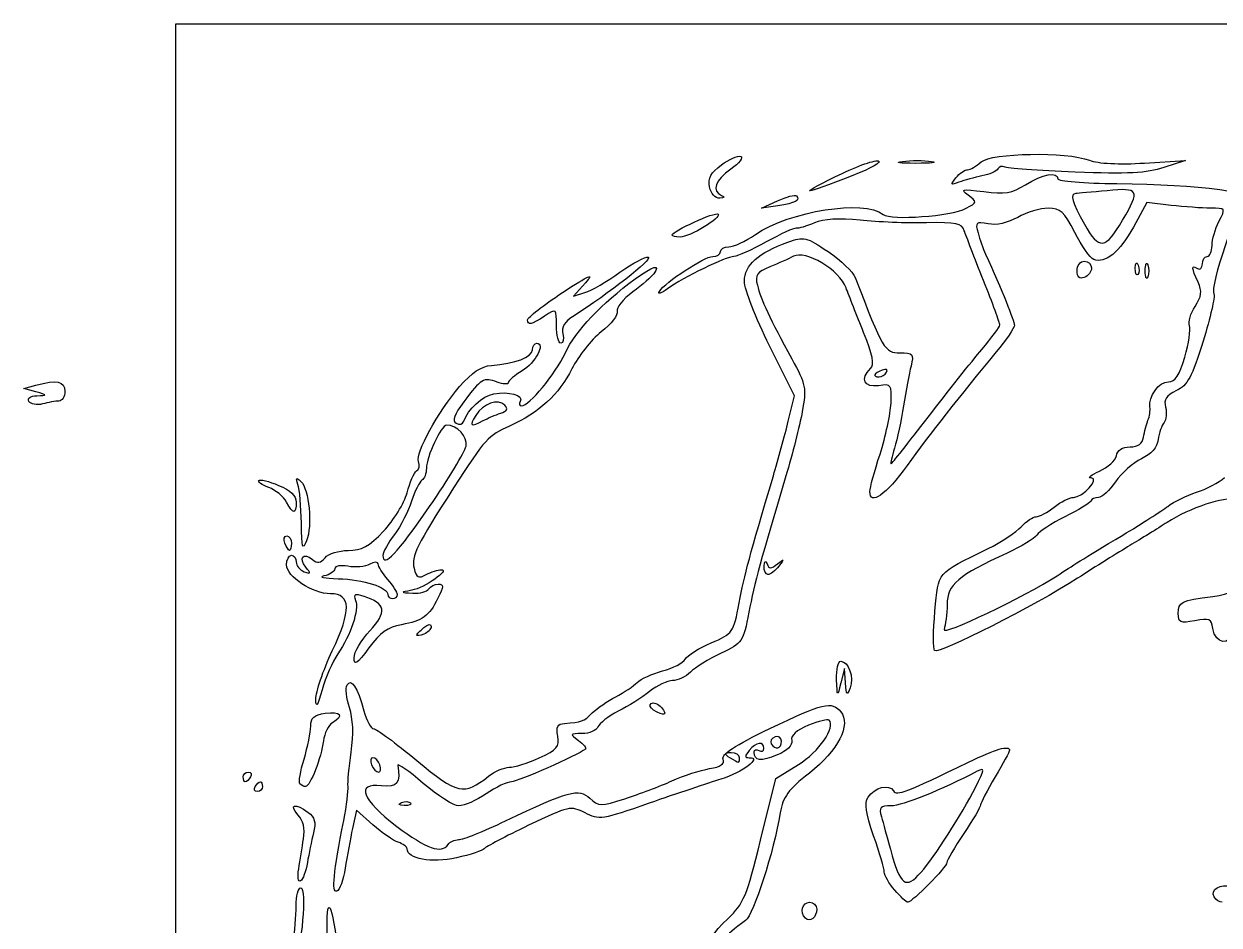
# Model space of a CAD drawing. Extents: x 59 to 440, y 155 to 814.
# Drawn here: x 100.5 to 318.3, y 650 to 814.2 of the extents above; entities that cross this region are included whole.
import ezdxf

# ---------------------------------------------------------------- set-up
doc = ezdxf.new("R2010")
doc.units = 0
doc.layers.add('Layer_1', color=7, linetype='CONTINUOUS')

msp = doc.modelspace()

# ---------------------------------------------------------------- linework, layer by layer
at = {"layer": 'Layer_1', "color": 7}
for points in [[(128.175231, 814.186699), (439.986254, 814.186699), (439.986254, 502.375676), (128.175231, 502.375676)], [(225.42501, 784.484983)], [(270.309155, 786.142826)], [(300.686258, 778.420278)], [(218.600878, 775.706074)], [(292.378932, 769.207765)], [(304.813984, 769.181119)], [(197.521435, 759.180832)], [(257.679479, 750.726714)], [(101.393785, 745.389499)], [(184.13913, 741.88866)], [(148.313571, 727.0635)], [(174.376695, 726.216177)], [(151.026678, 723.216855)], [(148.01845, 719.555871)], [(235.358229, 715.383899)], [(168.537209, 710.199218)], [(172.050449, 702.787983)], [(248.56734, 694.743738)], [(215.213462, 689.157717)], [(238.509269, 683.462316)], [(165.341594, 679.154508)], [(140.431283, 676.95783)], [(142.627059, 675.2012)], [(150.778171, 675.686823)], [(169.250834, 672.287975)], [(150.545075, 660.226263)], [(263.965935, 659.611273)], [(259.161548, 656.324308)], [(242.876928, 651.218003)]]:
    msp.add_lwpolyline(points, close=True, dxfattribs=at)
for points in [[(260.555944, 789.138697), (260.555944, 789.139655)], [(304.675285, 788.830971), (312.140948, 789.307764), (308.188517, 788.0019)], [(248.243856, 786.311365), (248.243856, 786.311527)], [(237.859656, 781.038609), (234.849645, 780.582232), (237.806311, 781.951997)], [(309.506372, 781.122762), (305.114825, 781.630858), (302.65183, 777.168156)], [(302.987849, 769.693467), (302.987991, 769.693467)], [(202.791294, 766.995352), (200.595546, 764.57065), (202.715674, 765.22375)], [(239.75786, 741.773307), (240.911586, 746.424485), (236.343722, 755.543585)], [(102.663961, 747.140221), (100.468185, 747.760986), (102.663961, 748.35815)], [(250.177887, 694.085029), (250.01223, 696.719959), (249.341737, 694.085029)], [(153.665053, 691.139072), (153.665212, 691.13922)], [(230.897055, 680.471957), (230.897231, 680.471957)], [(234.710844, 665.415096), (237.484865, 676.674507), (241.631575, 679.231525)], [(164.07326, 668.239673), (161.080455, 670.911653), (160.34898, 667.567023)], [(317.350006, 655.098347), (317.35012, 655.098347)]]:
    msp.add_lwpolyline(points, dxfattribs=at)
for points in [[(274.902914, 789.023872), (276.770585, 790.714077), (290.489641, 790.942102), (294.619861, 789.351517)], [(225.42501, 784.484983), (225.118942, 786.085194), (225.650733, 787.082769), (227.5621, 788.495987)], [(227.5621, 788.495987), (228.961443, 789.530573), (230.550698, 790.22895), (231.093785, 790.047933)], [(231.093785, 790.047933), (231.636872, 789.867026), (230.826875, 788.825489), (229.293434, 787.733708)], [(248.243856, 786.311527), (251.746129, 788.070847), (255.289932, 789.379696), (256.11897, 789.220023)], [(256.11897, 789.220023), (256.948007, 789.060348), (254.873027, 787.860383), (251.507849, 786.553359)], [(262.955548, 788.774306), (260.05714, 788.777708), (258.97731, 788.94328), (260.555944, 789.138697)], [(260.555944, 789.139655), (262.134578, 789.335189), (264.506, 789.331192), (265.825806, 789.129734)], [(265.825806, 789.129734), (267.145577, 788.92924), (265.852451, 788.769391), (262.955548, 788.774306)], [(272.435788, 787.624795), (272.942425, 787.624795), (274.052631, 788.25439), (274.902914, 789.023872)], [(294.619861, 789.351517), (296.225348, 788.733241), (300.047102, 788.535394), (304.675285, 788.830971)], [(229.293434, 787.733708), (226.401069, 785.674162), (225.706411, 783.702221), (227.60356, 782.936722)], [(251.507849, 786.553359), (242.07279, 782.888888), (241.319407, 782.833085), (248.243856, 786.311365)], [(270.309155, 786.142894), (270.972145, 786.957919), (271.929118, 787.624795), (272.435788, 787.624795)], [(275.050602, 786.482223), (273.712107, 786.211997), (271.826476, 785.691825), (270.86034, 785.326005)], [(277.965805, 787.752499), (277.700907, 787.32394), (276.389096, 786.752306), (275.050602, 786.482223)], [(279.1274, 788.111413), (278.75338, 788.342465), (278.230677, 788.181117), (277.965805, 787.752499)], [(292.021767, 787.193578), (285.303912, 787.467121), (279.501418, 787.880237), (279.1274, 788.111413)], [(282.985792, 784.884169), (286.10708, 786.813253), (288.866013, 787.322245), (288.866013, 785.969014)], [(308.188517, 788.0019), (305.11131, 786.985175), (301.531493, 786.806215), (292.021767, 787.193578)], [(227.266821, 782.424377), (226.416937, 782.383218), (225.66621, 783.223206), (225.42501, 784.484983)], [(270.86034, 785.326005), (269.299267, 784.734953), (269.23792, 784.825875), (270.309155, 786.142826)], [(272.555983, 782.960627), (271.03896, 784.081488), (271.339815, 784.150603), (275.416481, 783.617508)], [(275.416481, 783.617508), (279.198065, 783.12299), (280.484444, 783.338323), (282.985792, 784.884169)], [(288.866013, 785.969014), (288.866013, 785.541348), (293.707729, 785.141303), (299.625335, 785.080091)], [(300.686258, 778.420278), (303.936803, 783.966926), (303.732482, 784.356483), (297.868394, 783.792417)], [(299.625335, 785.080091), (315.072992, 784.920076), (324.035433, 783.70943), (330.178847, 780.952436)], [(227.60356, 782.936722), (228.300443, 782.655554), (228.17742, 782.468393), (227.266821, 782.424377)], [(233.758752, 775.793285), (240.104758, 780.10554), (253.53595, 782.232174), (257.038889, 779.479364)], [(237.806311, 781.951997), (239.432482, 782.705381), (240.980511, 783.104264), (241.246378, 782.838397)], [(241.246378, 782.838397), (242.037269, 782.047468), (241.04886, 781.522177), (237.859656, 781.038609)], [(272.15013, 780.583465), (274.197257, 781.679064), (274.207714, 781.74021), (272.555983, 782.960627)], [(292.159361, 783.270442), (291.032391, 783.208363), (291.419887, 781.843348), (293.745543, 777.682264)], [(297.868394, 783.792417), (295.090753, 783.525195), (292.521685, 783.290327), (292.159361, 783.270442)], [(218.600878, 775.706074), (218.600878, 776.421051), (226.493986, 780.024572), (226.984822, 779.533705)], [(257.038889, 779.479364), (258.493139, 778.336526), (269.447148, 779.136883), (272.15013, 780.583465)], [(287.121373, 780.599392), (285.695008, 780.599392), (283.196446, 779.851519), (281.569014, 778.937471)], [(291.961077, 776.166568), (290.026913, 779.983475), (289.35445, 780.599392), (287.121373, 780.599392)], [(316.700334, 780.607029), (315.159024, 780.610431), (311.921717, 780.843382), (309.506372, 781.122762)], [(322.990469, 781.476834), (321.69223, 781.476834), (316.482321, 766.291765), (317.317124, 764.941054)], [(318.242806, 778.184053), (319.491156, 780.577152), (319.476954, 780.59946), (316.700334, 780.607029)], [(226.984822, 779.533705), (227.656375, 778.862183), (221.815777, 775.328539), (220.034282, 775.328539)], [(244.511359, 777.907205), (243.062155, 777.299085), (241.566644, 776.869829), (241.188009, 776.953284)], [(252.8553, 778.405277), (248.978441, 778.817903), (246.300687, 778.658241), (244.511359, 777.907205)], [(264.936742, 777.940234), (261.431912, 777.861884), (255.995274, 778.071025), (252.8553, 778.405277)], [(271.837522, 776.486117), (271.385226, 777.852961), (270.391904, 778.062263), (264.936742, 777.940234)], [(276.174867, 777.741055), (273.953392, 778.165696), (273.791597, 778.022563), (274.331594, 776.109339)], [(281.569014, 778.937471), (279.728731, 777.903815), (277.689436, 777.451518), (276.174867, 777.741055)], [(293.745543, 777.682264), (296.400047, 772.932818), (297.541531, 773.054215), (300.686258, 778.420278)], [(316.97742, 773.792493), (316.980057, 774.879395), (317.54982, 776.855616), (318.242806, 778.184053)], [(220.034282, 775.328539), (219.24591, 775.328539), (218.600878, 775.498504), (218.600878, 775.706074)], [(228.937037, 773.571974), (229.791036, 773.571974), (231.960824, 774.571572), (233.758752, 775.793285)], [(241.188009, 776.953284), (240.809377, 777.036594), (238.360476, 775.914815), (235.746028, 774.460168)], [(239.701329, 774.435569), (242.608232, 775.470719), (243.052228, 775.364757), (247.015531, 772.689957)], [(275.346071, 767.404261), (273.706954, 771.521094), (272.128119, 775.60795), (271.837522, 776.486117)], [(274.331594, 776.109339), (274.657246, 774.955845), (275.280568, 773.221586), (275.716962, 772.255451)], [(295.420507, 771.268238), (294.75326, 771.524178), (293.196529, 773.728523), (291.961077, 776.166568)], [(302.65183, 777.168156), (300.109039, 772.560754), (297.53178, 770.458056), (295.420507, 771.268238)], [(227.384294, 772.693642), (227.384294, 773.176711), (228.083034, 773.571974), (228.937037, 773.571974)], [(235.746028, 774.460168), (233.131578, 773.005518), (230.477097, 771.811492), (229.847136, 771.806778)], [(231.775855, 767.30089), (231.775855, 770.2229), (234.331149, 772.523215), (239.701329, 774.435569)], [(316.093691, 771.816302), (316.576743, 771.816302), (316.974444, 772.70559), (316.97742, 773.792493)], [(214.257781, 771.65278), (215.114936, 771.366963), (206.922169, 764.92804), (200.723817, 761.01586)], [(209.074663, 768.922211), (211.406049, 770.597116), (213.738466, 771.825898), (214.257781, 771.65278)], [(216.268089, 765.436241), (217.302344, 767.123257), (224.464609, 771.815344), (226.005531, 771.815344)], [(229.847136, 771.806778), (228.420737, 771.796857), (220.657893, 768.010422), (217.760349, 765.912436)], [(226.005531, 771.815344), (226.763861, 771.815344), (227.384294, 772.210576), (227.384294, 772.693642)], [(240.710014, 771.838444), (239.90239, 771.406464), (237.972076, 770.542075), (236.42043, 769.917557)], [(250.279948, 766.107292), (249.075765, 769.348879), (242.933216, 773.02749), (240.710014, 771.838444)], [(247.015531, 772.689957), (249.336196, 771.123739), (251.557404, 769.00172), (251.951539, 767.974303)], [(275.716962, 772.255451), (278.660815, 765.73762), (280.961297, 760.046516), (280.961297, 759.281581)], [(315.215376, 770.447001), (315.215376, 771.200118), (315.610611, 771.816302), (316.093691, 771.816302)], [(198.619325, 765.218937), (203.541191, 768.466134), (204.488507, 768.869464), (202.791294, 766.995352)], [(202.715674, 765.22375), (203.881751, 765.582962), (206.743309, 767.247276), (209.074663, 768.922211)], [(211.856457, 767.707889), (215.156701, 770.119112), (216.502699, 770.499371), (215.259344, 768.669211)], [(236.42043, 769.917557), (234.02086, 768.951788), (233.677911, 768.451028), (234.125459, 766.566391)], [(292.378932, 769.207765), (292.378932, 770.15916), (292.971487, 770.936842), (293.696419, 770.936842)], [(293.696419, 767.984292), (292.800274, 767.640416), (292.378932, 768.031773), (292.378932, 769.207765)], [(293.696419, 770.936842), (294.421011, 770.936842), (295.013849, 770.386255), (295.013849, 769.713338)], [(295.013849, 769.713338), (295.013849, 769.040422), (294.421011, 768.262343), (293.696419, 767.984292)], [(303.449187, 768.540668), (303.157389, 768.248878), (302.949751, 768.767723), (302.987849, 769.693467)], [(302.987991, 769.693467), (303.030227, 770.716633), (303.23829, 770.924772), (303.518636, 770.224105)], [(303.518636, 770.224105), (303.772337, 769.590094), (303.741156, 768.832529), (303.449187, 768.540668)], [(304.813984, 769.181119), (304.813984, 770.388789), (305.013543, 770.882845), (305.256983, 770.279009)], [(305.256983, 768.08323), (305.013203, 767.479394), (304.813984, 767.973359), (304.813984, 769.181119)], [(305.256983, 770.279009), (305.500762, 769.675175), (305.500762, 768.687063), (305.256983, 768.08323)], [(314.428365, 767.135602), (313.229254, 769.767412), (313.208986, 770.317603), (314.33709, 769.620521)], [(314.33709, 769.620521), (314.82017, 769.322089), (315.215376, 769.693881), (315.215376, 770.447001)], [(199.133303, 754.24896), (201.032776, 758.265406), (205.722405, 763.226201), (211.856457, 767.707889)], [(215.259344, 768.669211), (214.923302, 768.174591), (213.189741, 766.67493), (211.40695, 765.3366)], [(236.343722, 755.543585), (233.831384, 760.5591), (231.775855, 765.849895), (231.775855, 767.30089)], [(251.951539, 767.974303), (256.962073, 754.913228), (257.355513, 754.249141), (260.082992, 754.249141)], [(278.326307, 759.333305), (278.326307, 759.655307), (276.985188, 763.287398), (275.346071, 767.404261)], [(313.892646, 762.709518), (315.094791, 764.544291), (315.202734, 765.436003), (314.428365, 767.135602)], [(192.251574, 760.268432), (192.251574, 760.680626), (195.117083, 762.908363), (198.619325, 765.218937)], [(211.40695, 765.3366), (209.624193, 763.998304), (208.352588, 762.415954), (208.581177, 761.820284)], [(217.760349, 765.912436), (216.573262, 765.052926), (215.90174, 764.838646), (216.268089, 765.436241)], [(234.125459, 766.566391), (234.727569, 764.030718), (236.445826, 760.356899), (240.391565, 753.168677)], [(253.496273, 757.92901), (252.265632, 760.97785), (250.818287, 764.658088), (250.279948, 766.107292)], [(317.317124, 764.941054), (317.55892, 764.549841), (316.671165, 760.699619), (315.344381, 756.38497)], [(197.521435, 759.180832), (197.521435, 762.353626), (197.519709, 762.354887), (195.35656, 760.937451)], [(312.856384, 759.188965), (312.598432, 759.861547), (313.064447, 761.44578), (313.892646, 762.709518)], [(195.35656, 760.937451), (192.90746, 759.332738), (192.251574, 759.191423), (192.251574, 760.268432)], [(200.723817, 761.01586), (198.951681, 759.897369), (198.348511, 758.931497), (198.665402, 757.719746)], [(208.581177, 761.820284), (208.809904, 761.224615), (207.501676, 759.535021), (205.674372, 758.065567)], [(198.31754, 756.005737), (197.879686, 756.005737), (197.521435, 757.434526), (197.521435, 759.180832)], [(205.674372, 758.065567), (203.847066, 756.596149), (201.445172, 753.575678), (200.336791, 751.35344)], [(275.032636, 754.866091), (276.844139, 757.000891), (278.326307, 759.011139), (278.326307, 759.333305)], [(280.961297, 759.281581), (280.961297, 758.787593), (279.479163, 756.600542), (277.667657, 754.42146)], [(312.00857, 753.473183), (312.732964, 755.944291), (313.11445, 758.516414), (312.856384, 759.188965)], [(193.925979, 756.005771), (195.590225, 756.005771), (193.68665, 752.401817), (191.267478, 750.972864)], [(193.129906, 754.783529), (193.129906, 755.455748), (193.488157, 756.005771), (193.925979, 756.005771)], [(198.665402, 757.719746), (198.912044, 756.777047), (198.755374, 756.005737), (198.31754, 756.005737)], [(254.733752, 751.385588), (255.481625, 752.133458), (255.169551, 753.783565), (253.496273, 757.92901)], [(315.344381, 756.38497), (313.326312, 749.822426), (312.531335, 748.346666), (310.480526, 747.356097)], [(185.664263, 751.953305), (189.947605, 752.268668), (193.129906, 753.474943), (193.129906, 754.783529)], [(191.149007, 744.587569), (192.555853, 744.587569), (197.251092, 750.269027), (199.133303, 754.24896)], [(260.082992, 754.249141), (262.520476, 754.249141), (262.67603, 754.06523), (262.124844, 751.833802)], [(277.667657, 754.42146), (270.933024, 746.320312), (265.474046, 739.360721), (261.423706, 733.712258)], [(265.227041, 742.516333), (268.80859, 747.173886), (273.22113, 752.731291), (275.032636, 754.866091)], [(179.869442, 748.101711), (182.10496, 750.689402), (183.800143, 751.816106), (185.664263, 751.953305)], [(240.391565, 753.168677), (242.979622, 748.453884), (243.100689, 747.841584), (242.301895, 743.507286)], [(262.124844, 751.833802), (261.796867, 750.505365), (261.186361, 747.244624), (260.768591, 744.587753)], [(309.031852, 748.980238), (310.271244, 748.980238), (311.025033, 750.117966), (312.00857, 753.473183)], [(102.663961, 748.35815), (106.49232, 749.399241), (107.933822, 749.08866), (107.933822, 747.222647)], [(186.688857, 748.923494), (184.265342, 749.844916), (183.773322, 749.551861), (180.605486, 745.300287)], [(191.267478, 750.972864), (189.876467, 750.151162), (188.738342, 749.178621), (188.738342, 748.811639)], [(200.336791, 751.35344), (198.014499, 746.697274), (194.273878, 743.256709), (188.972779, 740.900934)], [(256.191157, 748.26324), (253.576542, 747.879494), (252.829069, 749.480936), (254.733752, 751.385588)], [(256.852998, 751.071886), (255.331395, 750.488003), (255.053013, 749.858474), (256.316386, 749.858474)], [(256.316386, 749.858474), (256.770938, 749.858474), (257.384333, 750.24919), (257.679479, 750.726714)], [(257.679479, 750.726714), (257.987205, 751.224589), (257.634663, 751.371846), (256.852998, 751.071886)], [(102.831687, 746.431886), (104.818853, 746.517521), (104.815483, 746.531807), (102.663961, 747.140221)], [(107.933822, 747.222647), (107.933822, 746.256512), (107.439769, 745.460637), (106.835933, 745.454032)], [(172.394872, 734.417342), (171.792309, 735.987611), (175.898622, 743.505429), (179.869442, 748.101711)], [(186.0988, 746.792943), (188.806759, 747.301473), (191.573014, 746.499492), (190.895051, 745.402629)], [(188.738342, 748.811639), (188.738342, 748.444691), (187.816093, 748.495281), (186.688857, 748.923494)], [(258.481979, 745.069255), (258.642306, 748.492889), (258.558004, 748.610634), (256.191157, 748.26324)], [(305.656072, 744.359193), (305.347691, 746.279847), (307.320265, 748.980238), (309.031852, 748.980238)], [(310.480526, 747.356097), (308.620658, 746.457749), (308.145458, 745.726938), (308.511383, 744.327729)], [(101.39377, 745.389499), (101.038034, 745.965085), (101.609147, 746.379105), (102.831687, 746.431886)], [(103.860975, 744.938365), (102.82858, 744.661165), (101.718343, 744.864324), (101.393785, 745.389499)], [(106.835933, 745.454032), (106.232094, 745.447513), (104.893367, 745.215355), (103.860975, 744.938365)], [(180.605486, 745.300287), (178.881985, 742.987202), (178.491796, 741.875136), (179.241177, 741.411986)], [(180.631429, 741.785375), (181.361443, 743.975436), (184.00926, 746.400569), (186.0988, 746.792943)], [(188.095303, 744.703736), (186.839169, 745.959906), (184.159174, 745.017106), (182.800131, 742.84092)], [(190.895051, 745.402629), (190.617851, 744.954352), (190.732399, 744.587569), (191.149007, 744.587569)], [(256.475015, 735.805596), (257.487194, 738.94557), (258.390323, 743.114222), (258.481979, 745.069255)], [(182.800131, 742.84092), (181.577962, 740.883917), (181.869146, 740.676841), (184.13913, 741.88866)], [(184.13913, 741.88866), (184.977969, 742.336475), (186.422029, 742.942301), (187.348161, 743.234924)], [(187.348161, 743.234924), (188.540827, 743.611754), (188.758791, 744.040247), (188.095303, 744.703736)], [(242.301895, 743.507286), (241.832869, 740.962094), (240.500248, 735.717793), (239.34058, 731.853218)], [(260.768591, 744.587753), (260.350818, 741.930857), (259.612705, 738.472533), (259.128377, 736.90253)], [(305.304576, 741.953789), (305.59405, 742.678393), (305.752224, 743.760802), (305.656072, 744.359193)], [(308.511383, 744.327729), (308.776706, 743.313359), (308.652832, 742.067657), (308.236139, 741.559428)], [(177.494899, 741.074462), (176.515067, 741.074462), (173.80707, 735.286116), (173.80707, 733.191715)], [(181.039346, 737.220875), (181.39394, 738.93983), (179.430548, 741.074462), (177.494899, 741.074462)], [(188.972779, 740.900934), (185.035603, 739.151306), (184.565109, 738.632254), (178.779688, 729.656294)], [(179.241177, 741.411986), (179.818438, 741.055229), (180.44405, 741.223114), (180.631429, 741.785375)], [(237.040041, 731.85226), (237.900314, 734.750666), (239.123353, 739.215159), (239.75786, 741.773307)], [(258.481454, 734.048039), (258.60992, 734.048039), (261.645494, 737.858772), (265.227041, 742.516333)], [(304.4916, 738.87971), (304.649206, 739.845845), (305.015131, 741.229189), (305.304576, 741.953789)], [(308.236139, 741.559428), (307.819587, 741.05123), (307.342063, 739.647337), (307.175017, 738.439637)], [(302.033594, 737.106148), (303.516369, 737.11607), (304.295839, 737.680107), (304.4916, 738.87971)], [(307.175017, 738.439637), (306.976876, 737.005836), (305.91343, 735.786712), (304.11102, 734.926405)], [(174.376695, 726.216177), (177.830643, 731.248288), (180.828842, 736.200397), (181.039346, 737.220875)], [(259.128377, 736.90253), (258.644047, 735.332559), (258.35292, 734.048039), (258.481454, 734.048039)], [(299.55498, 735.493521), (299.751987, 736.516191), (300.642066, 737.095295), (302.033594, 737.106148)], [(172.035969, 732.721592), (172.484813, 732.999104), (172.646325, 733.762089), (172.394872, 734.417342)], [(254.623343, 728.998696), (254.629862, 729.602529), (255.462837, 732.665656), (256.475015, 735.805596)], [(296.472161, 732.690286), (297.998702, 733.354407), (299.385978, 734.615853), (299.55498, 735.493521)], [(304.11102, 734.926405), (302.592869, 734.201804), (300.466942, 732.324404), (299.386658, 730.754436)], [(170.284382, 728.743022), (170.798907, 730.653849), (171.587129, 732.444208), (172.035969, 732.721592)], [(173.80707, 733.191715), (173.80707, 732.270492), (173.440664, 731.290283), (172.992841, 731.013528)], [(230.814765, 708.709022), (231.79066, 713.850415), (232.696845, 717.219306), (237.040041, 731.85226)], [(239.34058, 731.853218), (234.776001, 716.641892), (233.60186, 712.319777), (232.580186, 706.966957)], [(261.423706, 733.712258), (257.596872, 728.375474), (254.595427, 726.295082), (254.623343, 728.998696)], [(294.930624, 731.448425), (294.251896, 731.468268), (294.944797, 732.026203), (296.472161, 732.690286)], [(145.086775, 729.723067), (143.84147, 730.196507), (143.01434, 730.775645), (143.2487, 731.010008)], [(143.2487, 731.010008), (143.483068, 731.244376), (145.118832, 730.832729), (146.883753, 730.095327)], [(148.313571, 727.063571), (147.784136, 728.052812), (146.332077, 729.249593), (145.086775, 729.723067)], [(146.883753, 730.095327), (149.049981, 729.190239), (150.092694, 728.187588), (150.092694, 727.009727)], [(150.402577, 730.243346), (149.9569, 731.504795), (150.073174, 731.631637), (150.941021, 730.830716)], [(151.026678, 723.216855), (150.996149, 726.196524), (150.715202, 729.358441), (150.402577, 730.243346)], [(150.941021, 730.830716), (152.437881, 729.449266), (153.08263, 722.707262), (151.97724, 719.99502)], [(178.779688, 729.656294), (172.014058, 719.159562), (171.031606, 717.160567), (171.574778, 714.996388)], [(172.992841, 731.013528), (172.545007, 730.736668), (171.705614, 729.033653), (171.127514, 727.228854)], [(291.722797, 727.900804), (293.466898, 727.900804), (296.631808, 731.401055), (294.930624, 731.448425)], [(299.386658, 730.754436), (298.306403, 729.184465), (296.9136, 727.899914), (296.291509, 727.899914)], [(314.172198, 728.836404), (315.953518, 729.40648), (318.240964, 730.627892), (319.25537, 731.550609)], [(166.004955, 721.753642), (167.844112, 723.686975), (169.769852, 726.832196), (170.284382, 728.743022)], [(288.227225, 726.144208), (289.455477, 727.110343), (291.028507, 727.900804), (291.722797, 727.900804)], [(296.291509, 727.899914), (295.669446, 727.899914), (295.028702, 727.603472), (294.867694, 727.241204)], [(321.251669, 727.497108), (319.277622, 728.123649), (312.898252, 725.993762), (308.791616, 723.337055)], [(308.902337, 726.268496), (310.019443, 727.11078), (312.390879, 728.266331), (314.172198, 728.836404)], [(150.092694, 727.009727), (150.092694, 724.779456), (149.526825, 724.796552), (148.313571, 727.0635)], [(165.902278, 717.345516), (165.902278, 714.93967), (168.511, 717.670505), (174.376695, 726.216177)], [(171.127514, 727.228854), (170.549408, 725.424055), (169.137235, 722.689271), (167.989346, 721.151535)], [(284.931156, 724.387575), (285.515773, 724.387575), (286.999002, 725.17807), (288.227225, 726.144208)], [(294.867694, 727.241204), (294.706687, 726.878906), (292.598731, 725.594352), (290.183386, 724.386682)], [(300.723109, 721.03409), (304.104586, 723.070729), (307.78526, 725.426215), (308.902337, 726.268496)], [(151.97724, 719.99502), (151.223913, 718.146635), (151.073549, 718.656293), (151.026678, 723.216855)], [(282.222184, 722.568634), (283.127536, 723.569063), (284.346595, 724.387575), (284.931156, 724.387575)], [(290.183386, 724.386682), (287.768013, 723.179013), (285.464948, 721.677594), (285.065461, 721.050188)], [(308.791616, 723.337055), (307.071269, 722.224094), (304.009058, 720.325383), (301.986765, 719.117714)], [(159.558503, 718.238455), (162.035861, 718.238455), (163.334852, 718.94679), (166.004955, 721.753642)], [(167.989346, 721.151535), (166.841464, 719.613763), (165.902278, 717.901084), (165.902278, 717.345516)], [(276.157446, 718.569882), (278.587689, 719.768786), (281.316796, 721.568208), (282.222184, 722.568634)], [(285.065461, 721.050188), (284.665975, 720.422785), (282.22774, 718.943706), (279.64715, 717.763323)], [(288.74418, 713.634574), (291.662589, 715.554862), (293.099216, 716.44229), (300.723109, 721.03409)], [(148.01845, 719.555871), (147.7404, 720.280471), (147.89571, 720.873352), (148.363637, 720.873352)], [(148.869201, 718.238421), (148.679365, 718.238421), (148.296515, 718.831267), (148.01845, 719.555871)], [(148.363637, 720.873352), (148.831546, 720.873352), (149.214385, 720.280471), (149.214385, 719.555871)], [(149.214385, 719.555871), (149.214385, 718.831267), (149.059074, 718.238421), (148.869201, 718.238421)], [(301.986765, 719.117714), (299.964472, 717.910044), (295.690932, 715.235411), (292.489965, 713.174108)], [(148.336084, 715.590578), (148.336084, 716.563817), (148.731321, 717.360089), (149.21439, 717.360089)], [(149.21439, 717.360089), (149.697462, 717.360089), (150.0927, 716.809533), (150.0927, 716.136619)], [(151.848397, 715.165435), (150.445295, 716.856075), (151.368225, 717.974478), (153.029041, 716.596118)], [(153.029041, 716.596118), (153.96984, 715.815315), (154.50497, 715.887615), (155.353584, 716.910151)], [(155.353584, 716.910151), (155.959889, 717.640693), (157.852114, 718.238455), (159.558503, 718.238455)], [(237.789547, 715.786401), (239.086579, 716.800105), (239.112805, 716.75725), (238.035849, 715.383899)], [(266.491276, 707.196807), (267.179924, 714.545731), (266.58754, 713.84885), (276.157446, 718.569882)], [(279.64715, 717.763323), (270.663523, 713.654127), (268.743336, 712.0166), (268.701939, 708.429345)], [(156.358012, 710.336917), (153.079194, 710.340318), (148.336084, 713.447875), (148.336084, 715.590578)], [(150.0927, 716.136619), (150.0927, 715.463668), (150.741465, 714.664145), (151.534395, 714.359869)], [(151.534395, 714.359869), (152.748774, 713.893864), (152.798281, 714.020905), (151.848397, 715.165435)], [(157.119177, 714.888649), (157.119177, 714.382841), (156.229886, 713.79773), (155.142978, 713.588394)], [(159.525184, 715.348312), (158.141818, 715.61287), (157.119177, 715.417364), (157.119177, 714.888649)], [(163.477579, 715.715992), (162.62706, 715.260807), (160.848482, 715.09536), (159.525184, 715.348312)], [(165.023969, 715.768773), (165.023969, 716.196336), (164.330921, 716.172701), (163.477579, 715.715992)], [(166.780587, 712.968559), (165.814447, 714.082518), (165.023969, 715.342637), (165.023969, 715.768773)], [(176.502566, 714.725011), (178.225855, 714.725011), (173.496379, 711.418859), (171.142841, 710.978281)], [(171.574778, 714.996388), (172.006458, 713.276439), (172.374874, 713.080315), (173.770775, 713.827358)], [(173.770775, 713.827358), (174.69328, 714.321082), (175.922592, 714.725011), (176.502566, 714.725011)], [(236.059659, 713.84686), (235.635746, 713.84686), (235.320086, 714.538531), (235.358229, 715.383899)], [(235.358141, 715.383899), (235.402277, 716.361355), (235.593162, 716.507915), (235.882704, 715.786401)], [(235.882704, 715.786401), (236.254731, 714.859203), (236.603222, 714.859203), (237.789547, 715.786401)], [(238.035849, 715.383899), (237.37286, 714.538531), (236.483572, 713.84686), (236.059659, 713.84686)], [(155.142978, 713.588394), (154.056067, 713.378914), (155.22317, 713.153925), (157.736585, 713.08813)], [(157.736585, 713.08813), (162.352191, 712.967289), (166.780587, 711.549564), (166.780587, 710.192614)], [(168.537209, 710.199218), (168.537209, 710.608394), (167.746728, 711.854569), (166.780587, 712.968559)], [(292.489965, 713.174108), (284.790586, 708.21589), (267.130304, 699.279931), (266.424888, 699.985346)], [(268.137842, 703.834424), (267.642624, 702.543932), (282.960374, 709.828886), (288.74418, 713.634574)], [(317.101521, 709.870346), (320.549811, 710.330771), (321.348614, 710.813741), (322.246261, 712.980774)], [(156.663615, 699.92231), (160.181929, 707.354223), (160.09456, 710.331605), (156.358012, 710.336917)], [(162.472218, 709.867877), (160.762972, 710.410365), (160.467248, 710.27373), (160.901484, 709.142111)], [(166.780587, 710.192614), (166.780587, 709.787092), (167.175828, 709.455297), (167.6589, 709.455297)], [(167.6589, 709.455297), (168.141971, 709.455297), (168.537209, 709.79008), (168.537209, 710.199218)], [(171.142841, 710.978281), (169.006275, 710.578304), (169.009007, 710.571033), (171.339735, 710.453086)], [(171.339735, 710.453086), (172.63967, 710.387351), (173.947524, 710.728614), (174.246083, 711.211782)], [(174.246083, 711.211782), (174.544648, 711.694848), (175.328152, 712.09008), (175.987219, 712.09008)], [(175.987219, 712.09008), (176.983291, 712.09008), (176.97147, 711.660988), (175.917146, 709.547567)], [(160.901484, 709.142111), (161.570421, 707.398892), (160.051042, 702.800751), (157.685102, 699.408354)], [(163.525419, 703.614617), (166.691242, 706.971393), (166.414127, 708.616752), (162.472218, 709.867877)], [(175.917146, 709.547567), (174.254655, 706.215025), (173.146671, 705.410983), (169.249972, 704.709354)], [(225.715765, 701.400163), (229.684975, 703.101458), (229.774901, 703.230389), (230.814765, 708.709022)], [(268.701939, 708.429345), (268.682097, 706.657343), (268.427744, 704.589633), (268.137842, 703.834424)], [(310.823603, 706.751283), (310.823603, 708.857036), (311.305408, 709.096414), (317.101521, 709.870346)], [(232.580186, 706.966957), (231.548689, 701.562852), (231.403456, 701.349004), (227.510464, 699.501317)], [(266.424888, 699.985346), (266.118489, 700.291746), (266.148369, 703.536951), (266.491276, 707.196807)], [(313.832976, 705.433901), (311.166709, 704.933705), (310.823603, 705.083916), (310.823603, 706.751283)], [(317.126665, 704.003587), (316.875232, 705.768219), (316.494992, 705.9333), (313.832976, 705.433901)], [(160.632255, 698.67987), (160.632255, 699.706786), (161.934174, 701.92743), (163.525419, 703.614617)], [(169.249972, 704.709354), (166.807497, 704.269539), (165.348893, 703.22639), (163.321376, 700.469399)], [(172.050449, 702.788017), (172.050449, 702.955318), (172.643306, 703.584091), (173.367913, 704.185435)], [(173.367913, 704.185435), (174.127292, 704.815693), (174.685377, 704.901042), (174.685377, 704.386922)], [(174.685377, 704.386922), (174.685377, 703.896384), (174.092522, 703.26752), (173.367913, 702.98947)], [(320.485011, 703.602247), (320.485011, 700.770864), (317.537121, 701.12317), (317.126665, 704.003587)], [(173.367913, 702.98947), (172.643306, 702.711278), (172.050449, 702.620731), (172.050449, 702.787983)], [(220.987463, 698.439679), (221.365763, 699.11545), (223.493494, 700.447672), (225.715765, 701.400163)], [(153.665212, 691.13922), (153.63267, 692.417529), (154.981896, 696.369909), (156.663615, 699.92231)], [(157.685102, 699.408354), (156.69502, 697.98873), (155.398808, 695.024427), (154.80464, 692.821046)], [(163.321376, 700.469399), (161.140419, 697.50377), (160.632255, 697.165603), (160.632255, 698.67987)], [(227.510464, 699.501317), (225.306184, 698.455111), (222.795108, 696.907449), (221.930286, 696.062081)], [(216.855028, 696.2835), (218.749589, 696.793657), (220.609193, 697.763942), (220.987463, 698.439679)], [(248.567349, 694.743738), (248.510259, 696.555275), (248.844861, 698.037409), (249.31084, 698.037409)], [(249.31084, 698.037409), (250.730932, 698.037409), (251.799012, 695.070317), (251.049745, 693.206697)], [(159.362606, 693.722367), (160.160454, 695.01329), (161.215455, 693.397709), (162.423437, 689.034628)], [(212.230032, 694.17559), (212.879245, 694.824803), (214.960467, 695.773346), (216.855028, 696.2835)], [(221.930286, 696.062081), (221.065466, 695.216713), (219.597772, 694.525039), (218.668683, 694.525039)], [(154.80464, 692.821046), (154.013652, 689.887749), (153.708457, 689.437312), (153.665053, 691.139072)], [(159.784089, 689.603477), (159.216009, 691.324787), (159.026343, 693.178285), (159.362606, 693.722367)], [(208.321305, 691.584347), (209.821929, 692.360334), (211.580819, 693.526411), (212.230032, 694.17559)], [(218.668683, 694.525039), (217.739594, 694.525039), (215.862197, 693.635754), (214.496711, 692.548818)], [(249.341737, 694.085029), (248.674433, 691.462579), (248.67078, 691.4657), (248.56734, 694.743738)], [(251.049745, 693.206697), (250.444451, 691.701126), (250.319866, 691.826641), (250.177887, 694.085029)], [(204.031888, 688.615963), (204.890468, 689.472584), (206.820714, 690.808357), (208.321305, 691.584347)], [(214.496711, 692.548818), (213.131197, 691.461916), (210.555023, 689.831229), (208.771835, 688.925044)], [(214.774313, 690.369537), (215.1882, 690.620828), (216.036422, 690.274916), (216.659313, 689.601016)], [(236.394303, 685.7823), (246.094002, 690.4469), (247.67672, 690.822712), (249.313946, 688.850008)], [(152.727625, 686.220007), (152.727625, 687.722389), (153.339174, 688.266238), (155.362555, 688.56321)], [(155.362555, 688.56321), (158.164696, 688.974474), (158.863192, 688.069321), (156.684546, 686.850066)], [(160.100646, 681.496288), (160.577175, 684.807588), (160.471205, 687.521492), (159.784089, 689.603477)], [(162.423437, 689.034628), (162.924999, 687.223125), (163.729142, 685.740957), (164.210431, 685.740957)], [(198.956421, 686.720605), (202.071101, 686.913134), (202.477022, 687.064649), (204.031888, 688.615963)], [(208.771835, 688.925044), (206.988678, 688.018861), (205.321312, 686.734342), (205.066599, 686.070524)], [(215.213462, 689.157717), (214.558041, 689.572998), (214.360424, 690.118342), (214.774313, 690.369537)], [(216.659313, 689.601016), (217.914318, 688.243235), (217.066827, 687.983377), (215.213462, 689.157717)], [(249.313946, 688.850008), (251.261422, 686.503417), (248.835393, 681.743747), (243.612737, 677.664791)], [(151.510093, 680.217942), (152.179736, 682.443), (152.727625, 685.143924), (152.727625, 686.220007)], [(156.684546, 686.850066), (155.962423, 686.44597), (155.228981, 684.944186), (155.054673, 683.512775)], [(197.742611, 684.392669), (197.413971, 686.111292), (197.690822, 686.642394), (198.956421, 686.720605)], [(205.066599, 686.070524), (204.811991, 685.406735), (203.5274, 684.863617), (202.212244, 684.863617)], [(243.450947, 686.370753), (241.243381, 685.47964), (240.208696, 684.546103), (240.383373, 683.603036)], [(241.631575, 679.231525), (245.330104, 681.512221), (248.449663, 686.047822), (247.187752, 687.309766)], [(247.187752, 687.309766), (246.964666, 687.532853), (245.2831, 687.110264), (243.450947, 686.370753)], [(164.210431, 685.740957), (164.691709, 685.740957), (168.225914, 683.142843), (172.06422, 679.967314)], [(194.379959, 680.440258), (197.661481, 681.935173), (198.111319, 682.463917), (197.742611, 684.392669)], [(202.212244, 684.863617), (199.932741, 684.863617), (199.900641, 684.805535), (201.524556, 683.617972)], [(227.877712, 680.208466), (227.536325, 681.098083), (229.981706, 682.698495), (236.394303, 685.7823)], [(237.343226, 684.248596), (236.701913, 684.002605), (236.395845, 683.447312), (236.663141, 683.014867)], [(238.509269, 683.462316), (238.509269, 684.140876), (237.98454, 684.49468), (237.343226, 684.248596)], [(155.054673, 683.512775), (154.691728, 680.532307), (152.606163, 675.2012), (151.803145, 675.2012)], [(202.790319, 682.03044), (201.294672, 680.862438), (190.475606, 676.080527), (189.328686, 676.080527)], [(201.524556, 683.617972), (202.461511, 682.932838), (203.031088, 682.218462), (202.790319, 682.03044)], [(232.654156, 681.78858), (231.78183, 680.737496), (231.78183, 680.471096), (232.654156, 680.471096)], [(235.289086, 682.175877), (235.289086, 683.519119), (233.923833, 683.318449), (232.654156, 681.78858)], [(233.532488, 681.453099), (233.532488, 681.936168), (233.927719, 682.087144), (234.410786, 681.78858)], [(234.410786, 681.78858), (234.893854, 681.490148), (235.289086, 681.664422), (235.289086, 682.175877)], [(236.663141, 683.014867), (237.406499, 681.812079), (238.509269, 682.07934), (238.509269, 683.462316)], [(240.383373, 683.603036), (240.551354, 682.695193), (239.600645, 681.73998), (237.757139, 680.964854)], [(272.61697, 679.660747), (277.514175, 682.046872), (280.082614, 682.792223), (280.082614, 681.82725)], [(280.082614, 681.82725), (280.082614, 681.607168), (278.896887, 679.41576), (277.447683, 676.957898)], [(150.778171, 675.686823), (150.511062, 675.953734), (150.840448, 677.992915), (151.510093, 680.217942)], [(159.540744, 675.201234), (159.454769, 675.925838), (159.706684, 678.758615), (160.100646, 681.496288)], [(164.079258, 680.471957), (163.663027, 680.471957), (163.549979, 679.879111), (163.828023, 679.154508)], [(165.341591, 679.154508), (165.06354, 679.879111), (164.495477, 680.471957), (164.079258, 680.471957)], [(172.06422, 679.967314), (179.551789, 673.772715), (180.595395, 673.54187), (185.124291, 677.0787)], [(188.905277, 678.7145), (189.832808, 678.7145), (192.296381, 679.491085), (194.379959, 680.440258)], [(225.400363, 678.48078), (227.484638, 678.819013), (228.215347, 679.328606), (227.877712, 680.208466)], [(232.654156, 680.471096), (235.01668, 680.471096), (231.509092, 677.824282), (227.498621, 676.580729)], [(229.360192, 681.336845), (228.046626, 681.326923), (228.014694, 681.199421), (229.140422, 680.471957)], [(229.140422, 680.471957), (230.797964, 679.400756), (230.897055, 679.400756), (230.897055, 680.471957)], [(230.897231, 680.471957), (230.897231, 680.955024), (230.20556, 681.344215), (229.360192, 681.336845)], [(237.757139, 680.964854), (234.816109, 679.728237), (233.532488, 679.876591), (233.532488, 681.453099)], [(258.936877, 674.430222), (259.531019, 673.468869), (261.286089, 674.139759), (272.61697, 679.660747)], [(140.431283, 676.95783), (140.431283, 677.440899), (140.84985, 677.836131), (141.361432, 677.836131)], [(141.361432, 677.836131), (141.873012, 677.836131), (142.047303, 677.440899), (141.74875, 676.95783)], [(163.828023, 679.154508), (164.106102, 678.429907), (164.674137, 677.837027), (165.090359, 677.837027)], [(165.090359, 677.837027), (165.50659, 677.837027), (165.619638, 678.429907), (165.341594, 679.154508)], [(168.591892, 679.084197), (169.194404, 675.917867), (168.478506, 675.016929), (165.624681, 675.350082)], [(173.239095, 675.790526), (170.598577, 678.046391), (168.507337, 679.528525), (168.591892, 679.084197)], [(185.124291, 677.0787), (186.276356, 677.978379), (187.977781, 678.7145), (188.905277, 678.7145)], [(218.546521, 676.24075), (220.690185, 677.208909), (223.774424, 678.216937), (225.400363, 678.48078)], [(243.612737, 677.664791), (239.697604, 674.607042), (238.79922, 673.380184), (238.308219, 670.42093)], [(274.200253, 677.995503), (267.798708, 674.638362), (260.457386, 671.688037), (258.505396, 671.688037)], [(273.865306, 675.037344), (275.583365, 678.430471), (275.618285, 678.739161), (274.200253, 677.995503)], [(140.818601, 676.079532), (140.605577, 676.079532), (140.431283, 676.474764), (140.431283, 676.95783)], [(141.74875, 676.95783), (141.450185, 676.474764), (141.031627, 676.079532), (140.818601, 676.079532)], [(143.014377, 674.3229), (142.502797, 674.3229), (142.328503, 674.718131), (142.627059, 675.2012)], [(142.627059, 675.2012), (142.925624, 675.684266), (143.344182, 676.079532), (143.557206, 676.079532)], [(143.944523, 675.2012), (143.944523, 674.718131), (143.525957, 674.3229), (143.014377, 674.3229)], [(143.557206, 676.079532), (143.770229, 676.079532), (143.944523, 675.684266), (143.944523, 675.2012)], [(151.803145, 675.2012), (151.506505, 675.2012), (151.045257, 675.419638), (150.778171, 675.686823)], [(158.748514, 669.053075), (159.270259, 671.709949), (159.626764, 674.476634), (159.540744, 675.201234)], [(165.624681, 675.350082), (160.850143, 675.907475), (162.014114, 672.835521), (168.426269, 667.956144)], [(179.753581, 671.688964), (178.811127, 671.688964), (175.879613, 673.534661), (173.239095, 675.790526)], [(189.328686, 676.080527), (188.564049, 676.080527), (186.482395, 675.092415), (184.702779, 673.884746)], [(209.984783, 672.996506), (212.550035, 673.812663), (216.402826, 675.272554), (218.546521, 676.24075)], [(227.498621, 676.580729), (225.261941, 675.887165), (219.375865, 673.902045), (214.418509, 672.16938)], [(254.304842, 673.278588), (255.431282, 675.067419), (258.12862, 675.738011), (258.936877, 674.430222)], [(277.447683, 676.957898), (275.998448, 674.500034), (274.812752, 672.20473), (274.812752, 671.857237)], [(184.702779, 673.884746), (182.923174, 672.677076), (180.696025, 671.688964), (179.753581, 671.688964)], [(188.201815, 668.936653), (199.818615, 674.473941), (201.536705, 674.937057), (203.585196, 673.083162)], [(203.585196, 673.083162), (205.23344, 671.591568), (205.555178, 671.58722), (209.984783, 672.996506)], [(255.317485, 666.25213), (253.857793, 670.408067), (253.604407, 672.16629), (254.304842, 673.278588)], [(263.965935, 659.611273), (266.280755, 662.216825), (271.461453, 670.289822), (273.865306, 675.037344)], [(150.402379, 670.074412), (148.70463, 671.950383), (149.894515, 672.22963), (152.249238, 670.507787)], [(169.781482, 671.757338), (168.758297, 671.799489), (168.55018, 672.007637), (169.250834, 672.287975)], [(169.250834, 672.288021), (169.884862, 672.541637), (170.642409, 672.510427), (170.934267, 672.218629)], [(170.934267, 672.218629), (171.226125, 671.926836), (170.707382, 671.719195), (169.781482, 671.757338)], [(202.727718, 670.403588), (200.127509, 671.748191), (199.830506, 671.683127), (192.421295, 668.145796)], [(214.418509, 672.16938), (205.796452, 669.155851), (205.288821, 669.079168), (202.727718, 670.403588)], [(258.505396, 671.688037), (256.51264, 671.688037), (256.257663, 671.403878), (256.732929, 669.711847)], [(274.812752, 671.857237), (274.812752, 671.50974), (273.429411, 669.171283), (271.738672, 666.660671)], [(151.416819, 665.682851), (151.715747, 667.545644), (151.3815, 668.992456), (150.402379, 670.074412)], [(152.249238, 670.507787), (153.484835, 669.604326), (153.715408, 668.729214), (153.23275, 666.774998)], [(157.493347, 656.149433), (156.51233, 655.822454), (156.86763, 659.475108), (158.748514, 669.053075)], [(179.690142, 665.540804), (180.453243, 665.540804), (184.283501, 667.068914), (188.201815, 668.936653)], [(238.308219, 670.42093), (237.138491, 663.37077), (233.424261, 651.904415), (231.956535, 650.812433)], [(256.732929, 669.711847), (257.038333, 668.624944), (257.775449, 665.957049), (258.37105, 663.783245)], [(153.23275, 666.774998), (152.886002, 665.371009), (152.389205, 662.934158), (152.128766, 661.359674)], [(160.34898, 667.567023), (159.946671, 665.727469), (159.351704, 662.476655), (159.026825, 660.343017)], [(168.680103, 665.055417), (167.792386, 665.337266), (165.719305, 666.770088), (164.07326, 668.239673)], [(168.426269, 667.956144), (173.764956, 663.89362), (176.654492, 662.873973), (177.759862, 664.662472)], [(192.421295, 668.145796), (188.225325, 666.142552), (184.593294, 664.222564), (184.350107, 663.879217)], [(271.738672, 666.660671), (270.047903, 664.150059), (268.664559, 661.765295), (268.664559, 661.361233)], [(150.545075, 660.226263), (150.77933, 661.6995), (151.17162, 664.154975), (151.416819, 665.682851)], [(170.294139, 663.86501), (170.294139, 664.237998), (169.567818, 664.773684), (168.680103, 665.055417)], [(177.759862, 664.662472), (178.058426, 665.145539), (178.927038, 665.540804), (179.690142, 665.540804)], [(228.782276, 651.180529), (231.622424, 653.859111), (232.21338, 655.278007), (234.710844, 665.415096)], [(257.255433, 659.617946), (257.261953, 660.218131), (256.388255, 663.203477), (255.317485, 666.25213)], [(179.301719, 662.218192), (174.782477, 661.201067), (170.294139, 662.021666), (170.294139, 663.86501)], [(184.350107, 663.879217), (184.106923, 663.535837), (181.835144, 662.788397), (179.301719, 662.218192)], [(258.37105, 663.783245), (260.204698, 657.091202), (261.120376, 656.408392), (263.965935, 659.611273)], [(150.887186, 658.022349), (150.464764, 657.76142), (150.310814, 658.753058), (150.545075, 660.226263)], [(152.128766, 661.359674), (151.868319, 659.785221), (151.309613, 658.283434), (150.887186, 658.022349)], [(159.026825, 660.343017), (158.701969, 658.20941), (158.011894, 656.322287), (157.493347, 656.149433)], [(268.664559, 661.361233), (268.664559, 660.57429), (262.314334, 654.121823), (261.539872, 654.121823)], [(259.161548, 656.324308), (258.108304, 657.535629), (257.250521, 659.017797), (257.255433, 659.617946)], [(150.937954, 656.756685), (152.030177, 656.756685), (151.058001, 645.211457), (149.865528, 644.021215)], [(150.083025, 653.463048), (150.088411, 655.274551), (150.473064, 656.756685), (150.937954, 656.756685)], [(155.902706, 646.092578), (155.2601, 655.726581), (156.540266, 655.481098), (157.544101, 645.777882)], [(261.539872, 654.121823), (261.284924, 654.121823), (260.214823, 655.11292), (259.161548, 656.324308)], [(317.35012, 655.098347), (316.555058, 656.384757), (318.629169, 657.622137), (320.405244, 656.921038)], [(149.529487, 646.656146), (149.828615, 648.588419), (150.07771, 651.651511), (150.083025, 653.463048)], [(242.876928, 651.218003), (241.827205, 652.267726), (242.309809, 654.121823), (243.632735, 654.121823)], [(243.632735, 654.121823), (244.357336, 654.121823), (244.950185, 653.552311), (244.950185, 652.856193)], [(318.831789, 654.121823), (318.348737, 654.121823), (317.681915, 654.561269), (317.350006, 655.098347)], [(244.950185, 652.856193), (244.950185, 651.388864), (243.696606, 650.398329), (242.876928, 651.218003)], [(225.560242, 644.460401), (225.25683, 647.301977), (225.741149, 648.312562), (228.782276, 651.180529)], [(231.956535, 650.812433), (227.765177, 647.694037), (227.418313, 647.146171), (227.950608, 644.484747)]]:
    msp.add_open_spline(points, degree=3, dxfattribs=at)

doc.saveas('drawing.dxf')
